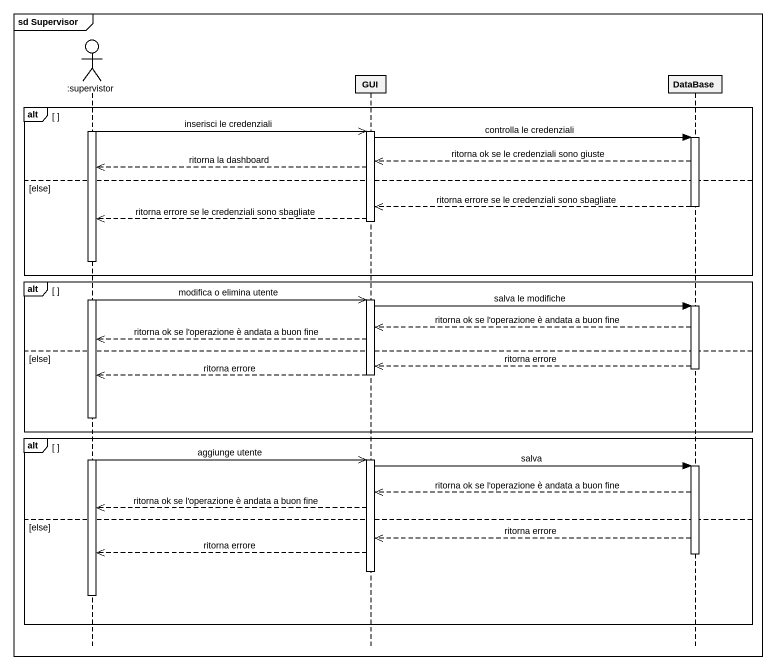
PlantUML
@startuml
mainframe sd Supervisor
hide footbox
actor ":supervistor" as supervistor
participant GUI
participant "DataBase" as DataBase_

alt
  activate supervistor
  supervistor ->> GUI : inserisci le credenziali
  activate GUI
  GUI -> DataBase_ : controlla le credenziali
  activate DataBase_
  DataBase_ -->> GUI : ritorna ok se le credenziali sono giuste
  GUI -->> supervistor : ritorna la dashboard
else else
  DataBase_ -->> GUI : ritorna errore se le credenziali sono sbagliate
  deactivate DataBase_
  GUI -->> supervistor : ritorna errore se le credenziali sono sbagliate
  deactivate GUI
end
alt
  supervistor ->> GUI : modifica o elimina utente
  activate GUI
  GUI -> DataBase_ : salva le modifiche
  activate DataBase_
  DataBase_ -->> GUI : ritorna ok se l'operazione è andata a buon fine
  GUI -->> supervistor : ritorna ok se l'operazione è andata a buon fine
else else
  DataBase_ -->> GUI : ritorna errore
  deactivate DataBase_
  GUI -->> supervistor : ritorna errore
  deactivate GUI
end
alt
  supervistor ->> GUI : aggiunge utente
  activate GUI
  GUI -> DataBase_ : salva
  activate DataBase_
  DataBase_ -->> GUI : ritorna ok se l'operazione è andata a buon fine
  GUI -->> supervistor : ritorna ok se l'operazione è andata a buon fine
else else
  DataBase_ -->> GUI : ritorna errore
  GUI -->> supervistor : ritorna errore
  deactivate DataBase_
  deactivate GUI
  deactivate supervistor
end
@enduml
